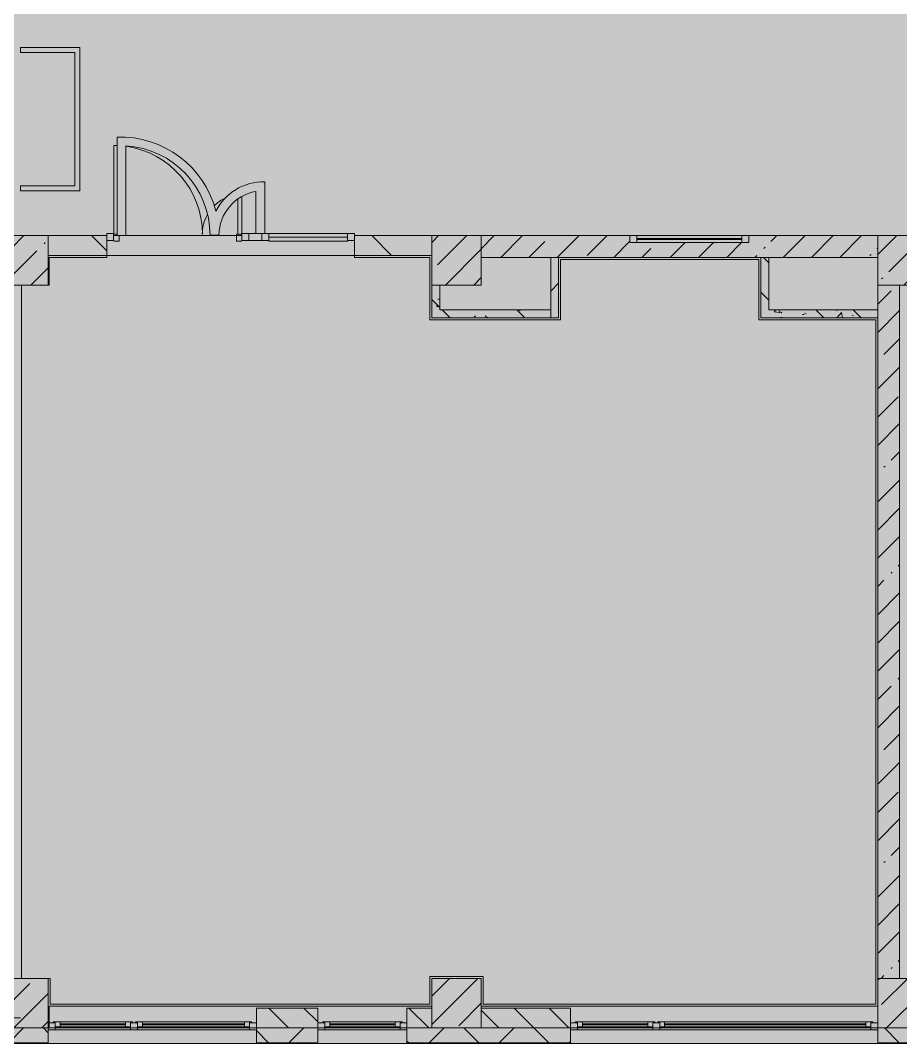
# Model space of a CAD drawing. Header units: millimetres. Extents: x 35524 to 235479, y -8553 to 29000.
# Drawn here: x 147229 to 156109, y -258 to 10072 of the extents above; entities that cross this region are included whole.
import ezdxf

# ---------------------------------------------------------------- set-up
doc = ezdxf.new("R2010")
doc.units = ezdxf.units.MM
doc.layers.add('A-DETL-GENF-3', color=7, linetype='Continuous', lineweight=9, true_color=0xc0c0c0, transparency=0.4)
for name, color, linetype, lineweight, true_color in [('A-DETL-GENF-5', 7, 'Continuous', 5, 0xb7b7b7), ('A-DOOR-3', 7, 'Continuous', 5, 0xe2e2e2), ('A-DOOR-4', 7, 'Continuous', 5, 0xb7b7b7), ('A-FLOR-1', 7, 'Continuous', 5, 0xb7b7b7), ('A-GLAZ-3', 7, 'Continuous', 5, 0x737373), ('A-GLAZ-CURT-2', 7, 'Continuous', 5, 0x737373), ('A-GLAZ-CWMG-2', 7, 'Continuous', 5, 0x737373), ('A-WALL-7', 7, 'Continuous', 5, 0x737373), ('A-WALL-8', 7, 'Continuous', 9, 0x737373), ('I-WALL-23', 7, 'Continuous', 5, 0x737373), ('I-WALL-25', 7, 'Continuous', 5, 0x787878), ('S-COLS-2', 7, 'Continuous', 5, 0x737373)]:
    doc.layers.add(name, color=color, linetype=linetype, lineweight=lineweight, true_color=true_color)
for name, color, linetype, lineweight in [('A-WALL', 7, 'Continuous', 9), ('A-WALL-6', 7, 'Continuous', 5), ('I-WALL-24', 7, 'Continuous', 5), ('S-COLS-1', 7, 'Continuous', 5), ('Оси', 7, 'Continuous', 9)]:
    doc.layers.add(name, color=color, linetype=linetype, lineweight=lineweight)
pattern_1 = [(45, (108468.84, 0), (-285.123, 285.123), []), (45, (108753.96, 0), (-285.123, 285.123), [504.031, -100.806, 16.764, -84.042])]
pattern_2 = [(135, (108468.84, 0), (-377.171, -377.171), [533.4, -88.9, 17.78, -88.9]), (135, (108468.84, 376.94), (-377.171, -377.171), []), (50, (108468.84, 0), (637.6445, -55.7866), [66.675, -733.425]), (355, (108468.84, 0), (-123.349, 668.699), [53.34, -586.74]), (100.451, (108522, -4.65), (514.299, 612.908), [56.665, -623.315]), (46.184, (108468.84, 177.8), (948.776, -147.15), [100.012, -1100.137]), (96.636, (108547.9, 165.5), (830.909, 865.997), [84.998, -934.973]), (351.184, (108468.8, 177.8), (830.918, 865.988), [80.01, -880.11]), (21, (108557.74, 133.35), (530.6506, -357.928), [66.675, -733.425]), (326, (108557.74, 133.35), (216.308, 644.6585), [53.34, -586.74]), (71.451, (108601.96, 103.5), (746.9596, 286.724), [56.665, -623.315]), (37.5, (108468.84, 0), (10.8105, 295.9426), [16.764, -562.864, 16.764, -578.866, -588.962]), (37.5, (108468.84, 0), (10.8105, 295.9426), [-1175.258, 16.764, -572.198]), (7.5, (108468.84, 0), (233.8692, 350.6318), [16.764, -322.834, 16.764, -549.529, -224.472]), (7.5, (108468.84, 0), (233.8692, 350.6318), [-905.891, 16.764, -207.708]), (327.5, (108270.6, 0), (474.5678, -20.0513), [16.764, -205.486, 16.764, -676.656, -920.115]), (327.5, (108270.6, 0), (474.5678, -20.0513), [-915.67, 16.764, -903.351]), (317.5, (108181.7, 0), (518.452, 88.9934), [16.764, -272.161, 16.764, -443.738, -653.415]), (317.5, (108181.7, 0), (518.452, 88.9934), [-749.427, 16.764, -636.651])]

# ---------------------------------------------------------------- blocks, each defined once
blk = doc.blocks.new('BSC_Колонна _Прямоугольная - 500х500-23286270-3_4_2_птичка')
at = {"layer": 'S-COLS-1'}
h = blk.add_hatch(dxfattribs=at)
h.set_pattern_fill('FP_77', color=256, style=0, pattern_type=2)
h.set_pattern_definition([(45, (-38790, -7650), (-285.123, 285.123), []), (45, (-38504.88, -7650), (-285.123, 285.123), [504.031, -100.806, 16.764, -84.042])])
h.paths.add_polyline_path([(-250, -250), (250, -250), (250, 250), (-250, 250), (-250, 100)])
at = {"layer": 'S-COLS-2'}
for p, q in [((250, 250), (-250, 250)), ((-250, 250), (-250, -250)), ((250, -250), (250, 250)), ((-250, -250), (250, -250))]:
    blk.add_line(p, q, dxfattribs=at)
blk = doc.blocks.new('BSC_Колонна _Прямоугольная - 500х500-V103-3_4_2_птичка')
at = {"layer": 'S-COLS-1'}
h = blk.add_hatch(dxfattribs=at)
h.set_pattern_fill('FP_78', color=256, style=0, pattern_type=2)
h.set_pattern_definition([(45, (-43160, -7650), (-285.123, 285.123), []), (45, (-42874.88, -7650), (-285.123, 285.123), [504.031, -100.806, 16.764, -84.042])])
h.paths.add_polyline_path([(-250, -250), (250, -250), (250, 250), (-250, 250)])
at = {"layer": 'S-COLS-2'}
for p, q in [((250, 250), (-250, 250)), ((-250, 250), (-250, -250)), ((250, -250), (250, 250)), ((-250, -250), (250, -250))]:
    blk.add_line(p, q, dxfattribs=at)
blk = doc.blocks.new('BSC_Колонна _Прямоугольная - 500х500-V104-3_4_2_птичка')
at = {"layer": 'S-COLS-1'}
h = blk.add_hatch(dxfattribs=at)
h.set_pattern_fill('FP_79', color=256, style=0, pattern_type=2)
h.set_pattern_definition([(45, (-47660, -7650), (-285.123, 285.123), []), (45, (-47374.88, -7650), (-285.123, 285.123), [504.031, -100.806, 16.764, -84.042])])
h.paths.add_polyline_path([(-113, -250), (250, -250), (250, 250), (-250, 250), (-250, -250)])
at = {"layer": 'S-COLS-2'}
for p, q in [((250, 250), (-250, 250)), ((-250, 250), (-250, -250)), ((250, -250), (250, 250)), ((-250, -250), (250, -250))]:
    blk.add_line(p, q, dxfattribs=at)
blk = doc.blocks.new('BSC_Колонна _Прямоугольная - 500х500-V109-3_4_2_птичка')
at = {"layer": 'S-COLS-1'}
h = blk.add_hatch(dxfattribs=at)
h.set_pattern_fill('FP_84', color=256, style=0, pattern_type=2)
h.set_pattern_definition([(45, (-38790, -150), (-285.123, 285.123), []), (45, (-38504.88, -150), (-285.123, 285.123), [504.031, -100.806, 16.764, -84.042])])
h.paths.add_polyline_path([(-250, -250), (250, -250), (250, 250), (-250, 250), (-250, 80)])
at = {"layer": 'S-COLS-2'}
for p, q in [((250, 250), (-250, 250)), ((-250, 250), (-250, -250)), ((250, -250), (250, 250)), ((-250, -250), (250, -250))]:
    blk.add_line(p, q, dxfattribs=at)
blk = doc.blocks.new('BSC_Колонна _Прямоугольная - 500х500-V110-3_4_2_птичка')
at = {"layer": 'S-COLS-1'}
h = blk.add_hatch(dxfattribs=at)
h.set_pattern_fill('FP_85', color=256, style=0, pattern_type=2)
h.set_pattern_definition([(45, (-43160, -150), (-285.123, 285.123), []), (45, (-42874.88, -150), (-285.123, 285.123), [504.031, -100.806, 16.764, -84.042])])
h.paths.add_polyline_path([(-250, -250), (250, -250), (250, 250), (-250, 250), (-250, 32)])
at = {"layer": 'S-COLS-2'}
for p, q in [((250, 250), (-250, 250)), ((-250, 250), (-250, -250)), ((250, -250), (250, 250)), ((-250, -250), (250, -250))]:
    blk.add_line(p, q, dxfattribs=at)
blk = doc.blocks.new('BSC_Колонна _Прямоугольная - 500х500-V111-3_4_2_птичка')
at = {"layer": 'S-COLS-1'}
h = blk.add_hatch(dxfattribs=at)
h.set_pattern_fill('FP_86', color=256, style=0, pattern_type=2)
h.set_pattern_definition([(45, (-47660, -150), (-285.123, 285.123), []), (45, (-47374.88, -150), (-285.123, 285.123), [504.031, -100.806, 16.764, -84.042])])
h.paths.add_polyline_path([(-250, -250), (250, -250), (250, 250), (-250, 250)])
at = {"layer": 'S-COLS-2'}
for p, q in [((250, 250), (-250, 250)), ((-250, 250), (-250, -250)), ((250, -250), (250, 250)), ((-250, -250), (250, -250))]:
    blk.add_line(p, q, dxfattribs=at)
blk = doc.blocks.new('120_Окно_СКБ_2Ст - 120_Окно_СКБ_2Ст 3100х2500 _мал_створка слева_ 2-V134-3_4_2_птичка')
at = {"layer": 'A-GLAZ-3'}
for p, q in [((-1550, -127), (-1550, -57)), ((-1550, -57), (-1480, -57)), ((1550, -57), (-1550, -57)), ((-1480, -57), (-1480, -127)), ((650, -87), (-1480, -87)), ((-1480, -87), (-1480, -127)), ((-1430, -137), (-1430, -87)), ((600, -137), (600, -87)), ((650, -127), (650, -57)), ((650, -57), (720, -57)), ((650, -127), (650, -87)), ((720, -57), (720, -127)), ((1480, -87), (720, -87)), ((720, -87), (720, -127)), ((770, -137), (770, -87)), ((1430, -137), (1430, -87)), ((1480, -127), (1480, -57)), ((1480, -57), (1550, -57)), ((1480, -127), (1480, -87)), ((1550, -57), (1550, -127)), ((-1480, -127), (-1550, -127)), ((-1550, -127), (-1500, -127)), ((-1480, -127), (-1500, -127)), ((-1500, -127), (-1500, -137)), ((-1500, -137), (670, -137)), ((670, -137), (-1500, -137)), ((-1430, -107), (600, -107)), ((600, -117), (-1430, -117)), ((720, -127), (650, -127)), ((670, -127), (650, -127)), ((670, -127), (700, -127)), ((670, -137), (670, -127)), ((720, -127), (700, -127)), ((700, -127), (700, -137)), ((700, -137), (1500, -137)), ((1500, -137), (700, -137)), ((770, -107), (1430, -107)), ((1430, -117), (770, -117)), ((1550, -127), (1480, -127)), ((1500, -127), (1480, -127)), ((1500, -127), (1550, -127)), ((1500, -137), (1500, -127))]:
    blk.add_line(p, q, dxfattribs=at)
blk = doc.blocks.new('120_Окно_СКБ_2Ст - 120_Окно_СКБ_2Ст 2100х2400 _мал створка справа_-V135-3_4_2_птичка')
at = {"layer": 'A-GLAZ-3'}
for p, q in [((-1050, -127), (-1050, -57)), ((-1050, -57), (-980, -57)), ((1050, -57), (-1050, -57)), ((-980, -57), (-980, -127)), ((150, -87), (-980, -87)), ((-980, -87), (-980, -127)), ((-930, -137), (-930, -87)), ((100, -137), (100, -87)), ((150, -127), (150, -57)), ((150, -57), (220, -57)), ((150, -127), (150, -87)), ((220, -57), (220, -127)), ((980, -87), (220, -87)), ((220, -87), (220, -127)), ((270, -137), (270, -87)), ((930, -137), (930, -87)), ((980, -127), (980, -57)), ((980, -57), (1050, -57)), ((980, -127), (980, -87)), ((1050, -57), (1050, -127)), ((-980, -127), (-1050, -127)), ((-1050, -127), (-1000, -127)), ((-980, -127), (-1000, -127)), ((-1000, -127), (-1000, -137)), ((-1000, -137), (170, -137)), ((170, -137), (-1000, -137)), ((-930, -107), (100, -107)), ((100, -117), (-930, -117)), ((220, -127), (150, -127)), ((170, -127), (150, -127)), ((170, -127), (200, -127)), ((170, -137), (170, -127)), ((220, -127), (200, -127)), ((200, -127), (200, -137)), ((200, -137), (1000, -137)), ((1000, -137), (200, -137)), ((270, -107), (930, -107)), ((930, -117), (270, -117)), ((1050, -127), (980, -127)), ((1000, -127), (980, -127)), ((1000, -127), (1050, -127)), ((1000, -137), (1000, -127))]:
    blk.add_line(p, q, dxfattribs=at)
blk = doc.blocks.new('120_Окно_СКБ_1Ст - 120_Окно_СКБ_1Ст 900х2500_h_-V132-3_4_2_птичка')
at = {"layer": 'A-GLAZ-3'}
for p, q in [((-450, -127), (-450, -57)), ((-450, -57), (-380, -57)), ((450, -57), (-450, -57)), ((-380, -57), (-380, -127)), ((380, -87), (-380, -87)), ((-380, -87), (-380, -127)), ((-330, -137), (-330, -87)), ((330, -137), (330, -87)), ((380, -127), (380, -57)), ((380, -57), (450, -57)), ((380, -127), (380, -87)), ((450, -57), (450, -127)), ((-380, -127), (-450, -127)), ((-450, -127), (-400, -127)), ((-380, -127), (-400, -127)), ((-400, -127), (-400, -137)), ((-400, -137), (400, -137)), ((400, -137), (-400, -137)), ((-330, -107), (330, -107)), ((330, -117), (-330, -117)), ((450, -127), (380, -127)), ((400, -127), (380, -127)), ((400, -127), (450, -127)), ((400, -137), (400, -127))]:
    blk.add_line(p, q, dxfattribs=at)
blk = doc.blocks.new('Прямоугольный импост - 50 x 70 мм-V266-3_4_2_птичка')
at = {"layer": 'A-GLAZ-CWMG-2'}
for p, q in [((-70, 35), (0, 35)), ((-70, -35), (-70, 35)), ((0, 35), (0, -35)), ((0, -35), (-70, -35))]:
    blk.add_line(p, q, dxfattribs=at)
blk = doc.blocks.new('Дверь_Витражная_остекление_ - ДВН_ДАО_Главный вход_1200 в свету-V267-3_4_2_птичка')
at = {"layer": 'A-DOOR-3'}
for points in [[(-647, 30), (-613, 35), (-613, 925), (-647, 922), (-647, 35)], [(607, 30), (647, 35), (647, 410), (607, 378), (607, 35)]]:
    blk.add_hatch(color=256, dxfattribs=at).paths.add_polyline_path(points)
at = {"layer": 'A-DETL-GENF-5'}
for p, q in [((-613, 925), (-647, 925)), ((-647, 925), (-647, 35)), ((607, 385), (607, 30)), ((647, 35), (647, 410)), ((-647, 30), (-613, 30)), ((-613, 30), (-647, 30)), ((-592, -40), (-592, 15)), ((592, -40), (592, 30)), ((592, 30), (647, 30)), ((607, 30), (647, 30)), ((-647, -40), (-592, -40)), ((647, -40), (592, -40))]:
    blk.add_line(p, q, dxfattribs=at)
at = {"layer": 'A-DOOR-4'}
for p, q in [((-647, 925), (-647, 35)), ((647, 410), (647, 35))]:
    blk.add_line(p, q, dxfattribs=at)
for centre, radius, start, end in [((-647, 30), 895, 87.7864, 90), ((-647, 30), 895, 360, 81.929), ((647, 30), 400, 117.1206, 134.5389), ((647, 30), 400, 151.213, 180)]:
    blk.add_arc(centre, radius, start, end, dxfattribs=at)
blk = doc.blocks.new('Системная панель - Стемалит - 40мм-V268-3_4_2_птичка')
at = {"layer": 'A-GLAZ-CURT-2'}
for p, q in [((65, 35), (-65, 35)), ((-65, 35), (-65, -35)), ((65, -35), (65, 35)), ((-65, -35), (65, -35))]:
    blk.add_line(p, q, dxfattribs=at)
blk = doc.blocks.new('Прямоугольный импост - 50 x 70 мм-V269-3_4_2_птичка')
at = {"layer": 'A-GLAZ-CWMG-2'}
for p, q in [((-35, 35), (35, 35)), ((-35, -35), (-35, 35)), ((35, 35), (35, -35)), ((35, -35), (-35, -35))]:
    blk.add_line(p, q, dxfattribs=at)
blk = doc.blocks.new('Прямоугольный импост - 50 x 70 мм-V270-3_4_2_птичка')
at = {"layer": 'A-GLAZ-CWMG-2'}
for p, q in [((0, 35), (-70, 35)), ((-70, 35), (-70, -35)), ((0, -35), (0, 35)), ((-70, -35), (0, -35))]:
    blk.add_line(p, q, dxfattribs=at)
blk = doc.blocks.new('Системная панель - Стекло - 40мм-V271-3_4_2_птичка')
at = {"layer": 'A-GLAZ-CURT-2'}
for p, q in [((397.5, 0), (-397.5, 0)), ((-397.5, 0), (-397.5, -40)), ((397.5, -40), (397.5, 0)), ((-397.5, -40), (397.5, -40))]:
    blk.add_line(p, q, dxfattribs=at)
blk = doc.blocks.new('Прямоугольный импост - 50 x 70 мм-V272-3_4_2_птичка')
at = {"layer": 'A-GLAZ-CWMG-2'}
for p, q in [((-35, 35), (35, 35)), ((-35, -35), (-35, 35)), ((35, 35), (35, -35)), ((35, -35), (-35, -35))]:
    blk.add_line(p, q, dxfattribs=at)
blk = doc.blocks.new('Прямоугольный импост - 50 x 70 мм-V273-3_4_2_птичка')
at = {"layer": 'A-GLAZ-CWMG-2'}
blk.add_line((42060, 7920), (41265, 7920), dxfattribs=at)
blk = doc.blocks.new('120_Окно_СКБ_1Ст - 120_Окно_СКБ_1Ст 400х1200 EI30-V279-3_4_2_птичка')
at = {"layer": 'A-GLAZ-3'}
for p, q in [((-600, 40), (-600, 110)), ((-600, 110), (-530, 110)), ((600, 110), (-600, 110)), ((-530, 110), (-530, 40)), ((530, 40), (530, 110)), ((530, 110), (600, 110)), ((600, 110), (600, 40)), ((-530, 40), (-600, 40)), ((-600, 40), (600, 40)), ((530, 80), (-530, 80)), ((530, 70), (-530, 70)), ((600, 40), (530, 40))]:
    blk.add_line(p, q, dxfattribs=at)

msp = doc.modelspace()

# ---------------------------------------------------------------- hatches: boundary and pattern name
at = {"layer": 'A-DETL-GENF-3'}
msp.add_hatch(color=256, dxfattribs=at).paths.add_polyline_path([(179320.8, -251.7), (184318.8, -251.7), (184318.8, 3288.3), (193038.8, 3288.3), (193038.8, 27348.3), (150378.8, 27348.3), (150378.8, 23888.3), (146779, 23888.3), (146779, -251.7), (178388.6, -251.7)])
at = {"layer": 'A-WALL-6'}
h = msp.add_hatch(dxfattribs=at)
h.set_pattern_fill('FP_100', color=256, style=0, pattern_type=2)
h.set_pattern_definition([(135, (108468.84, 0), (-176.7767, -176.7767), [])])
h.paths.add_polyline_path([(173727.6, -100), (173878.8, -100), (173878.8, 100), (173628.8, 100), (173628.8, -100)])
h.paths.add_polyline_path([(163473.3, -100), (163978.8, -100), (163978.8, 100), (163228.8, 100), (163228.8, -100)])
h.paths.add_polyline_path([(165378.8, -100), (166278.8, -100), (166278.8, 100), (165378.8, 100), (165378.8, -52.2)])
h.paths.add_polyline_path([(172728.8, -100), (172728.8, 100), (172178.8, 100), (172178.8, -100)])
h.paths.add_polyline_path([(169878.8, -100), (170078.8, -100), (170078.8, 100), (169878.8, 100), (169878.8, 42.9)])
h.paths.add_polyline_path([(156628.8, -100), (156628.8, 100), (156378.8, 100), (156378.8, -100)])
h.paths.add_polyline_path([(159478.8, -100), (159478.8, 100), (158728.8, 100), (158728.8, -100)])
h.paths.add_polyline_path([(152286.9, -100), (152778.8, -100), (152778.8, 100), (151878.8, 100), (151878.8, -100)])
h.paths.add_polyline_path([(160878.8, -100), (161128.8, -100), (161128.8, 100), (160878.8, 100), (160878.8, 33.3)])
h.paths.add_polyline_path([(151378.8, -100), (151378.8, 100), (151128.8, 100), (151128.8, -100)])
h.paths.add_polyline_path([(150228.8, -100), (150228.8, 100), (149608.8, 100), (149608.8, -100)])
h.paths.add_polyline_path([(146958.8, -100), (147008.8, -100), (147008.8, 100), (146958.8, 100)])
h = msp.add_hatch(dxfattribs=at)
h.set_pattern_fill('FP_102', color=256, style=0, pattern_type=2)
h.set_pattern_definition([(45, (108468.84, 0), (-353.5534, 353.5534), []), (135, (108468.84, 0), (-353.5534, -353.5534), [])])
h.paths.add_polyline_path([(165095.9, -250), (165095.9, -100), (164878.8, -100), (164878.8, -250)])
h.paths.add_polyline_path([(163978.8, -250), (163978.8, -100), (163228.8, -100), (163228.8, -250), (163473.3, -250)])
h.paths.add_polyline_path([(150228.8, -250), (150228.8, -100), (149608.8, -100), (149608.8, -250)])
h.paths.add_polyline_path([(152778.8, -250), (152778.8, -100), (151128.8, -100), (151128.8, -250), (152286.9, -250)])
h.paths.add_polyline_path([(156628.8, -250), (156628.8, -100), (155878.8, -100), (155878.8, -250), (156378.8, -250)])
h.paths.add_polyline_path([(161128.8, -250), (161128.8, -100), (160378.8, -100), (160378.8, -250), (160676.7, -250)])
h.paths.add_polyline_path([(158728.8, -250), (159478.8, -250), (159478.8, -100), (158728.8, -100)])
h.paths.add_polyline_path([(146779, -250), (147508.8, -250), (147508.8, -100), (146779, -100), (146779, -182.3)])
at = {"layer": 'I-WALL-24'}
h = msp.add_hatch(dxfattribs=at)
h.set_pattern_fill('FP_101', color=256, style=0, pattern_type=2)
h.set_pattern_definition([(135, (108468.84, 0), (-353.5534, -353.5534), [])])
h.paths.add_polyline_path([(150598.8, 7700), (151378.8, 7700), (151378.8, 7900), (150598.8, 7900)])
h.paths.add_polyline_path([(147964.8, 7700), (148098.8, 7700), (148098.8, 7900), (147508.8, 7900), (147508.8, 7700)])
h.paths.add_polyline_path([(147008.8, 7700), (147008.8, 7900), (146958.8, 7900), (146958.8, 7700)])
h = msp.add_hatch(dxfattribs=at)
h.set_pattern_fill('FP_98', color=256, style=0, pattern_type=2)
h.set_pattern_definition(pattern_1)
h.paths.add_polyline_path([(154778.8, 7680), (155878.8, 7680), (155878.8, 7900), (154578.8, 7900), (154578.8, 7830), (153378.8, 7830), (153378.8, 7900), (151878.8, 7900), (151878.8, 7680), (154698.8, 7680)])
h = msp.add_hatch(dxfattribs=at)
h.set_pattern_fill('FP_103', color=256, style=0, pattern_type=2)
h.set_pattern_definition([(45, (108468.84, 0), (-176.7767, 176.7767), [])])
h.paths.add_polyline_path([(152658.8, 7070), (152658.8, 7680), (152578.8, 7680), (152578.8, 7070)])
h = msp.add_hatch(dxfattribs=at)
h.set_pattern_fill('FP_98', color=256, style=0, pattern_type=2)
h.set_pattern_definition(pattern_1)
h.paths.add_polyline_path([(155878.8, 400), (156098.8, 400), (156098.8, 7400), (155878.8, 7400), (155878.8, 606.4)])
at = {"layer": 'I-WALL-25'}
h = msp.add_hatch(dxfattribs=at)
h.set_pattern_fill('FP_108', color=256, style=0, pattern_type=2)
h.set_pattern_definition(pattern_2)
h.paths.add_polyline_path([(154778.8, 7070), (154778.8, 7680), (154698.8, 7680), (154698.8, 7070)])
h = msp.add_hatch(dxfattribs=at)
h.set_pattern_fill('FP_108', color=256, style=0, pattern_type=2)
h.set_pattern_definition(pattern_2)
h.paths.add_polyline_path([(151458.8, 7150), (151458.8, 7400), (151378.8, 7400), (151378.8, 7150)])
h = msp.add_hatch(dxfattribs=at)
h.set_pattern_fill('FP_108', color=256, style=0, pattern_type=2)
h.set_pattern_definition(pattern_2)
h.paths.add_polyline_path([(152578.8, 7070), (152578.8, 7150), (151378.8, 7150), (151378.8, 7070), (152286.9, 7070)])
h = msp.add_hatch(dxfattribs=at)
h.set_pattern_fill('FP_108', color=256, style=0, pattern_type=2)
h.set_pattern_definition(pattern_2)
h.paths.add_polyline_path([(155878.8, 7070), (155878.8, 7150), (154778.8, 7150), (154778.8, 7070)])

# ---------------------------------------------------------------- linework, layer by layer
at = {"layer": 'A-FLOR-1'}
for p, q in [((147828.8, 9799.8), (147228.8, 9799.8)), ((147228.8, 9799.8), (147228.8, 9749.8)), ((147228.8, 9749.8), (147778.8, 9749.8)), ((147778.8, 9749.8), (147778.8, 8401.7)), ((147828.8, 8351.7), (147828.8, 9799.8)), ((148202.9, 8894.4), (148202.9, 7900)), ((148292.9, 7900), (148292.9, 8806.8)), ((147778.8, 8401.7), (147228.8, 8401.7)), ((147228.8, 8401.7), (147228.8, 8351.7)), ((149693, 7920), (149693, 8443.9)), ((147228.8, 8351.7), (147828.8, 8351.7)), ((149603, 8346.4), (149603, 7920)), ((148202.9, 7900), (148292.9, 7900)), ((149141.5, 7903.5), (149231.5, 7903.5)), ((148098.8, 7680), (147518.8, 7680)), ((147518.8, 7680), (147518.8, 7400)), ((148098.8, 7700), (148098.8, 7680)), ((150598.8, 7680), (150598.8, 7700)), ((151358.8, 7680), (150598.8, 7680)), ((151358.8, 7050), (151358.8, 7680)), ((154678.8, 7660), (152678.8, 7660)), ((152678.8, 7660), (152678.8, 7050)), ((154678.8, 7050), (154678.8, 7660)), ((147238.8, 7400), (147238.8, 400)), ((147518.8, 7400), (147508.8, 7400)), ((152678.8, 7050), (151358.8, 7050)), ((155858.8, 7050), (154678.8, 7050)), ((155858.8, 140), (155858.8, 7050)), ((151358.8, 140), (151358.8, 420)), ((151358.8, 420), (151898.8, 420)), ((151898.8, 420), (151898.8, 140)), ((147508.8, 400), (147528.8, 400)), ((147528.8, 400), (147528.8, 140)), ((147528.8, 140), (151358.8, 140)), ((151898.8, 140), (155858.8, 140))]:
    msp.add_line(p, q, dxfattribs=at)
for centre, radius, start, end in [((148236.5, 7900), 995, 14.33829, 91.93805), ((148236.5, 7903.5), 905, 360, 86.42904), ((149685.5, 7900), 544, 89.21005, 153.06648), ((149685.5, 7900), 454, 100.46985, 179.55829)]:
    msp.add_arc(centre, radius, start, end, dxfattribs=at)
at = {"layer": 'A-WALL'}
for p, q in [((145891.8, -250), (147508.8, -250)), ((145891.8, -253), (147508.8, -253)), ((149608.8, -253), (150228.8, -253)), ((151128.8, -253), (152778.8, -253)), ((155878.8, -253), (156628.8, -253))]:
    msp.add_line(p, q, dxfattribs=at)
at = {"layer": 'A-WALL-6'}
msp.add_line((158728.8, -258), (144991.8, -258), dxfattribs=at)
at = {"layer": 'A-WALL-7'}
for p, q in [((150228.8, 100), (149608.8, 100)), ((149608.8, 100), (149608.8, -258)), ((150228.8, -258), (150228.8, 100)), ((151378.8, 100), (151128.8, 100)), ((151128.8, 100), (151128.8, -258)), ((152778.8, 100), (151878.8, 100)), ((152778.8, -258), (152778.8, 100)), ((147508.8, -258), (147508.8, -100)), ((147508.8, -100), (147518.8, -100)), ((150228.8, -100), (151128.8, -100)), ((152778.8, -100), (155878.8, -100)), ((155878.8, -100), (155878.8, -258))]:
    msp.add_line(p, q, dxfattribs=at)
at = {"layer": 'A-WALL-8'}
for p, q in [((152658.8, 7680), (152578.8, 7680)), ((154778.8, 7680), (154698.8, 7680)), ((152578.8, 7070), (152578.8, 7150)), ((155878.8, 7070), (155878.8, 7150)), ((149608.8, -100), (150228.8, -100)), ((151128.8, -100), (151378.8, -100)), ((151878.8, -100), (152778.8, -100)), ((149608.8, -250), (150228.8, -250)), ((151128.8, -250), (152778.8, -250)), ((155878.8, -250), (156628.8, -250))]:
    msp.add_line(p, q, dxfattribs=at)
at = {"layer": 'I-WALL-23'}
for p, q in [((148098.8, 7900), (147508.8, 7900)), ((148098.8, 7700), (148098.8, 7900)), ((148168.8, 7900), (148202.9, 7900)), ((148292.9, 7900), (149463.8, 7900)), ((151378.8, 7900), (150598.8, 7900)), ((150598.8, 7900), (150598.8, 7700)), ((153378.8, 7900), (151878.8, 7900)), ((155878.8, 7900), (154578.8, 7900)), ((151378.8, 7700), (147508.8, 7700)), ((151878.8, 7680), (152578.8, 7680)), ((152578.8, 7680), (152578.8, 7150)), ((152658.8, 7070), (152658.8, 7680)), ((152658.8, 7680), (154698.8, 7680)), ((154698.8, 7680), (154698.8, 7070)), ((154778.8, 7150), (154778.8, 7680)), ((154778.8, 7680), (155878.8, 7680)), ((151378.8, 7400), (151378.8, 7070)), ((151458.8, 7150), (151458.8, 7400)), ((155878.8, 7400), (155878.8, 7150)), ((156098.8, 400), (156098.8, 7400)), ((152578.8, 7150), (151458.8, 7150)), ((155878.8, 7150), (154778.8, 7150)), ((151378.8, 7070), (152658.8, 7070)), ((154698.8, 7070), (155878.8, 7070)), ((155878.8, 7070), (155878.8, 400)), ((147518.8, 120), (151378.8, 120)), ((147518.8, 120), (147518.8, -100)), ((151878.8, 120), (155878.8, 120)), ((149608.8, -100), (147518.8, -100))]:
    msp.add_line(p, q, dxfattribs=at)
at = {"layer": 'Оси'}
msp.add_line((134728.8, 0), (147228.8, 0), dxfattribs=at)

# ---------------------------------------------------------------- block references
at = {"layer": 'A-DOOR-4'}
msp.add_blockref('Дверь_Витражная_остекление_ - ДВН_ДАО_Главный вход_1200 в свету-V267-3_4_2_птичка', (148816.3, 7885), dxfattribs=at)
at = {"layer": 'A-GLAZ-3'}
msp.add_blockref('120_Окно_СКБ_1Ст - 120_Окно_СКБ_1Ст 400х1200 EI30-V279-3_4_2_птичка', (153978.8, 7790), dxfattribs=at)
at = {"layer": 'A-GLAZ-3', "rotation": 180}
for name, p in [('120_Окно_СКБ_2Ст - 120_Окно_СКБ_2Ст 2100х2400 _мал створка справа_-V135-3_4_2_птичка', (148558.8, -175)), ('120_Окно_СКБ_1Ст - 120_Окно_СКБ_1Ст 900х2500_h_-V132-3_4_2_птичка', (150678.8, -175)), ('120_Окно_СКБ_2Ст - 120_Окно_СКБ_2Ст 3100х2500 _мал_створка слева_ 2-V134-3_4_2_птичка', (154328.8, -175))]:
    msp.add_blockref(name, p, dxfattribs=at)
at = {"layer": 'A-GLAZ-CURT-2'}
for name, p in [('Системная панель - Стемалит - 40мм-V268-3_4_2_птичка', (149598.8, 7885)), ('Системная панель - Стекло - 40мм-V271-3_4_2_птичка', (150131.3, 7885))]:
    msp.add_blockref(name, p, dxfattribs=at)
at = {"layer": 'A-GLAZ-CWMG-2', "rotation": 180}
msp.add_blockref('Прямоугольный импост - 50 x 70 мм-V270-3_4_2_птичка', (148098.8, 7885), dxfattribs=at)
at = {"layer": 'A-GLAZ-CWMG-2', "extrusion": (0, 0, -1), "rotation": 180}
for name, p in [('Прямоугольный импост - 50 x 70 мм-V269-3_4_2_птичка', (-149498.8, 7885)), ('Прямоугольный импост - 50 x 70 мм-V272-3_4_2_птичка', (-149698.8, 7885)), ('Прямоугольный импост - 50 x 70 мм-V266-3_4_2_птичка', (-150598.8, 7885))]:
    msp.add_blockref(name, p, dxfattribs=at)
at = {"layer": 'A-GLAZ-CWMG-2'}
msp.add_blockref('Прямоугольный импост - 50 x 70 мм-V273-3_4_2_птичка', (108468.8, 0), dxfattribs=at)
at = {"layer": 'S-COLS-2'}
for name, p in [('BSC_Колонна _Прямоугольная - 500х500-23286270-3_4_2_птичка', (147258.8, 7650)), ('BSC_Колонна _Прямоугольная - 500х500-V103-3_4_2_птичка', (151628.8, 7650)), ('BSC_Колонна _Прямоугольная - 500х500-V104-3_4_2_птичка', (156128.8, 7650)), ('BSC_Колонна _Прямоугольная - 500х500-V109-3_4_2_птичка', (147258.8, 150)), ('BSC_Колонна _Прямоугольная - 500х500-V110-3_4_2_птичка', (151628.8, 150)), ('BSC_Колонна _Прямоугольная - 500х500-V111-3_4_2_птичка', (156128.8, 150))]:
    msp.add_blockref(name, p, dxfattribs=at)

doc.saveas('drawing.dxf')
